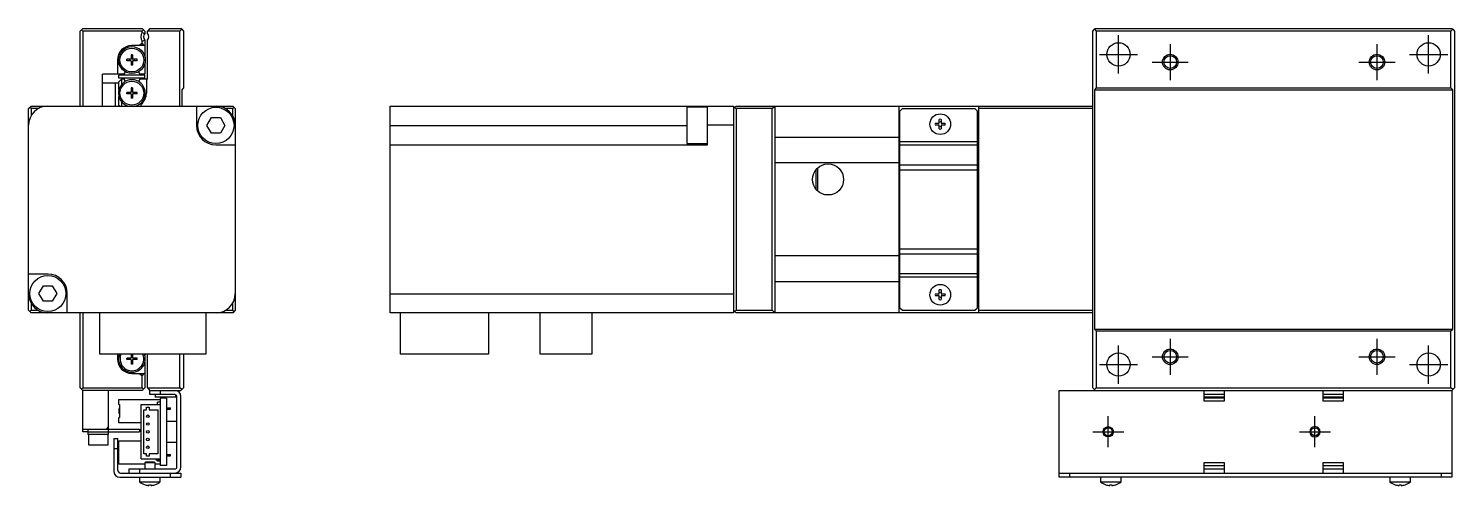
# Model space of a CAD drawing. Extents: x 0 to 582, y -8 to 238.
# Drawn here: x 305.9 to 581.8, y 80 to 168.4 of the extents above; entities that cross this region are included whole.
import ezdxf

# ---------------------------------------------------------------- set-up
doc = ezdxf.new("R2010")
doc.units = 0
doc.header["$LTSCALE"] = 0.5
doc.linetypes.add('CENTER', pattern=[50.8, 31.75, -6.35, 6.35, -6.35])
for name, color, linetype in [('MSM_CENTER', 1, 'CENTER'), ('MSM_CONTINUOUS', 7, 'CONTINUOUS'), ('MSM_NARROW', 5, 'CONTINUOUS')]:
    doc.layers.add(name, color=color, linetype=linetype)

msp = doc.modelspace()

# ---------------------------------------------------------------- linework, layer by layer
at = {"layer": 'MSM_CENTER'}
for p, q in [((516.8, 159.687476), (516.8, 167.087476)), ((576.8, 159.687476), (576.8, 167.087476)), ((513.1, 163.387476), (520.5, 163.387476)), ((526.8, 165.387476), (526.8, 158.387476)), ((566.8, 165.387476), (566.8, 158.387476)), ((573.1, 163.387476), (580.5, 163.387476)), ((523.3, 161.887476), (530.3, 161.887476)), ((563.3, 161.887476), (570.3, 161.887476)), ((526.8, 108.387476), (526.8, 101.387476)), ((566.8, 108.387476), (566.8, 101.387476)), ((516.8, 99.687476), (516.8, 107.087476)), ((523.3, 104.887476), (530.3, 104.887476)), ((563.3, 104.887476), (570.3, 104.887476)), ((576.8, 99.687476), (576.8, 107.087476)), ((513.1, 103.387476), (520.5, 103.387476)), ((573.1, 103.387476), (580.5, 103.387476)), ((514.8, 87.387476), (514.8, 93.387476)), ((554.8, 87.387476), (554.8, 93.387476)), ((511.8, 90.387476), (517.8, 90.387476)), ((551.8, 90.387476), (557.8, 90.387476))]:
    msp.add_line(p, q, dxfattribs=at)
at = {"layer": 'MSM_CONTINUOUS'}
for p, q in [((315.9, 167.887476), (316.4, 168.387476)), ((316.4, 168.387476), (327.9, 168.387476)), ((328.4, 167.887476), (327.9, 168.387476)), ((329.4, 168.387476), (328.9, 167.887476)), ((329.4, 168.387476), (335.4, 168.387476)), ((335.55, 168.237476), (335.4, 168.387476)), ((512.15, 168.237476), (512.3, 168.387476)), ((512.3, 168.387476), (581.3, 168.387476)), ((581.3, 168.387476), (581.45, 168.237476)), ((315.9, 153.387476), (315.9, 167.887476)), ((316.15, 168.137476), (316.4, 167.887476)), ((316.4, 167.887476), (316.4, 153.387476)), ((327.9, 167.887476), (316.4, 167.887476)), ((327.9, 165.587476), (327.4, 165.087476)), ((327.9, 167.887476), (328.15, 168.137476)), ((327.9, 167.616632), (327.9, 167.887476)), ((327.9, 167.616632), (328.4, 167.448914)), ((327.9, 165.95832), (328.4, 166.126038)), ((327.9, 165.587476), (327.9, 165.95832)), ((328.253553, 165.087476), (327.9, 165.587476)), ((328.4, 167.887476), (328.4, 167.448914)), ((328.4, 166.126038), (328.4, 163.001619)), ((328.9, 167.448914), (328.9, 167.887476)), ((335.2, 167.887476), (328.9, 167.887476)), ((328.9, 158.587476), (328.9, 166.126038)), ((335.2, 167.887476), (335.55, 168.237476)), ((335.2, 153.387476), (335.2, 167.887476)), ((335.55, 168.237476), (335.9, 167.887476)), ((335.9, 167.887476), (335.9, 156.887476)), ((511.8, 167.887476), (512.15, 168.237476)), ((511.8, 98.887476), (511.8, 167.887476)), ((512.15, 168.237476), (512.5, 167.887476)), ((581.1, 167.887476), (512.5, 167.887476)), ((512.5, 167.887476), (512.5, 156.887476)), ((581.1, 167.887476), (581.45, 168.237476)), ((581.1, 156.887476), (581.1, 167.887476)), ((581.45, 168.237476), (581.8, 167.887476)), ((581.8, 167.887476), (581.8, 98.887476)), ((326.045, 163.287476), (325.755, 163.287476)), ((325.755, 163.287476), (325.755, 162.492476)), ((328.4, 165.087476), (325.9, 165.087476)), ((326.045, 163.287476), (326.045, 162.492476)), ((323.1, 162.287476), (323.1, 159.587476)), ((325.695, 162.432476), (324.9, 162.432476)), ((324.9, 162.142476), (324.9, 162.432476)), ((325.695, 162.142476), (324.9, 162.142476)), ((325.429993, 162.432476), (325.429993, 162.142476)), ((326.045, 162.757483), (325.755, 162.757483)), ((325.755, 162.082476), (325.755, 161.287476)), ((325.755, 161.817469), (326.045, 161.817469)), ((326.045, 161.287476), (325.755, 161.287476)), ((326.045, 162.082476), (326.045, 161.287476)), ((326.9, 162.432476), (326.105, 162.432476)), ((326.9, 162.142476), (326.105, 162.142476)), ((326.370006, 162.432476), (326.370006, 162.142476)), ((326.9, 162.142476), (326.9, 162.432476)), ((328.4, 161.573333), (328.4, 159.587476)), ((324.349344, 159.587476), (320.2, 159.587476)), ((320.2, 153.387476), (320.2, 159.587476)), ((323.4, 157.837476), (320.2, 157.837476)), ((322.7, 153.387476), (322.7, 157.837476)), ((323.4, 158.787476), (323.4, 159.387476)), ((328.4, 159.387476), (323.4, 159.387476)), ((328.4, 158.787476), (323.4, 158.787476)), ((323.9, 158.587476), (323.4, 158.087476)), ((323.4, 156.601619), (323.4, 158.087476)), ((323.9, 158.587476), (323.9, 157.548801)), ((324.349929, 158.587476), (323.9, 158.587476)), ((324.499455, 159.847476), (324.349344, 159.587476)), ((324.349929, 158.587476), (324.478847, 158.364183)), ((327.450655, 159.587476), (327.300544, 159.847476)), ((327.450071, 158.587476), (327.321152, 158.364183)), ((328.9, 158.587476), (327.450071, 158.587476)), ((328.4, 159.587476), (327.450655, 159.587476)), ((328.4, 158.787476), (328.4, 159.387476)), ((328.7, 158.587476), (328.7, 155.887476)), ((323.4, 153.387476), (323.4, 155.173333)), ((325.695, 156.032476), (324.9, 156.032476)), ((324.9, 155.742476), (324.9, 156.032476)), ((325.695, 155.742476), (324.9, 155.742476)), ((325.429993, 156.032476), (325.429993, 155.742476)), ((326.045, 156.887476), (325.755, 156.887476)), ((325.755, 156.887476), (325.755, 156.092476)), ((326.045, 156.357483), (325.755, 156.357483)), ((325.755, 155.682476), (325.755, 154.887476)), ((325.755, 155.417469), (326.045, 155.417469)), ((326.045, 154.887476), (325.755, 154.887476)), ((326.045, 156.887476), (326.045, 156.092476)), ((326.045, 155.682476), (326.045, 154.887476)), ((326.9, 156.032476), (326.105, 156.032476)), ((326.9, 155.742476), (326.105, 155.742476)), ((326.370006, 156.032476), (326.370006, 155.742476)), ((326.9, 155.742476), (326.9, 156.032476)), ((335.9, 156.887476), (335.55, 156.537476)), ((335.55, 156.537476), (335.55, 153.387476)), ((512.5, 156.887476), (512.15, 156.537476)), ((512.15, 156.537476), (512.15, 110.237476)), ((512.15, 156.537476), (581.45, 156.537476)), ((512.5, 156.887476), (581.1, 156.887476)), ((581.45, 156.537476), (581.1, 156.887476)), ((581.45, 110.237476), (581.45, 156.537476)), ((305.9, 152.887476), (306.4, 153.387476)), ((305.9, 113.887476), (305.9, 152.887476)), ((306.4, 152.887476), (306.15, 153.137476)), ((306.4, 153.387476), (345.4, 153.387476)), ((307.742582, 152.887476), (306.4, 152.887476)), ((306.4, 152.887476), (306.4, 151.544894)), ((323.4, 153.587476), (323.6, 153.387476)), ((323.9, 154.226151), (323.9, 153.387476)), ((327.7, 153.387476), (327.7, 153.742715)), ((338.411775, 153.387476), (338.411775, 149.599251)), ((345.4, 152.887476), (344.057417, 152.887476)), ((345.4, 153.387476), (345.9, 152.887476)), ((345.65, 153.137476), (345.4, 152.887476)), ((345.4, 151.544894), (345.4, 152.887476)), ((345.9, 152.887476), (345.9, 113.887476)), ((375.9, 113.387476), (375.9, 153.387476)), ((375.9, 153.387476), (442.3, 153.387476)), ((433.3, 153.150932), (433.3, 146.150932)), ((437.3, 153.150932), (433.3, 153.150932)), ((437.3, 145.899251), (437.3, 153.387476)), ((442.3, 153.387476), (442.3, 113.387476)), ((442.55, 153.137476), (442.3, 152.887476)), ((442.8, 153.387476), (442.55, 153.137476)), ((442.55, 153.137476), (442.8, 152.887476)), ((442.8, 153.387476), (511.8, 153.387476)), ((442.8, 152.887476), (442.8, 113.887476)), ((449.8, 152.887476), (442.8, 152.887476)), ((449.8, 152.887476), (450.3, 153.387476)), ((449.8, 113.887476), (449.8, 152.887476)), ((450.3, 153.387476), (450.3, 113.387476)), ((474.3, 153.387476), (474.3, 113.387476)), ((475, 152.887476), (474.5, 152.387476)), ((474.5, 114.387476), (474.5, 152.387476)), ((475, 152.887476), (489, 152.887476)), ((489.5, 152.387476), (489, 152.887476)), ((489.5, 114.387476), (489.5, 152.387476)), ((489.8, 113.387476), (489.8, 153.387476)), ((511.8, 152.887476), (489.8, 152.887476)), ((340.431405, 149.650932), (341.29743, 151.150932)), ((341.29743, 148.150932), (340.431405, 149.650932)), ((341.29743, 151.150932), (343.029481, 151.150932)), ((343.029481, 151.150932), (343.895507, 149.650932)), ((343.895507, 149.650932), (343.029481, 148.150932)), ((375.9, 149.599251), (433.3, 149.599251)), ((442.3, 149.687476), (437.3, 149.687476)), ((481.371292, 150.087476), (482.1, 150.087476)), ((482.1, 149.687476), (481.371292, 149.687476)), ((482.1, 150.087476), (482.1, 150.816185)), ((482.1, 148.958767), (482.1, 149.687476)), ((482.5, 150.816185), (482.5, 150.087476)), ((482.5, 150.087476), (483.228709, 150.087476)), ((482.5, 149.687476), (482.5, 148.958767)), ((483.228709, 149.687476), (482.5, 149.687476)), ((343.029481, 148.150932), (341.29743, 148.150932)), ((450.3, 147.387476), (474.3, 147.387476)), ((474.5, 147.637476), (474.3, 147.637476)), ((474.5, 146.508796), (489.5, 146.508796)), ((489.8, 147.637476), (489.5, 147.637476)), ((489.8, 147.137476), (489.5, 147.137476)), ((342.111775, 145.899251), (345.9, 145.899251)), ((375.9, 145.899251), (437.3, 145.899251)), ((433.3, 146.150932), (437.3, 146.150932)), ((474.5, 144.387476), (474.3, 144.387476)), ((489.5, 145.80169), (474.5, 145.80169)), ((474.3, 142.387476), (450.3, 142.387476)), ((458.3, 137.26134), (458.3, 141.113612)), ((458.6, 136.951408), (458.6, 141.423544)), ((474.5, 143.387476), (474.3, 143.387476)), ((474.5, 142.033923), (489.5, 142.033923)), ((489.5, 140.973262), (474.5, 140.973262)), ((489.5, 141.637476), (489.8, 141.637476)), ((474.5, 140.660447), (474.3, 140.660447)), ((474.3, 138.160447), (474.5, 138.160447)), ((489.6, 138.387476), (489.5, 138.387476)), ((489.6, 128.387476), (489.6, 138.387476)), ((489.8, 138.187476), (489.6, 138.387476)), ((458.3, 137.387476), (458.2, 137.387476)), ((474.3, 135.660447), (474.5, 135.660447)), ((474.5, 131.114505), (474.3, 131.114505)), ((474.5, 128.614505), (474.3, 128.614505)), ((489.5, 128.387476), (489.6, 128.387476)), ((489.6, 128.387476), (489.8, 128.587476)), ((474.3, 124.387476), (450.3, 124.387476)), ((474.3, 126.114505), (474.5, 126.114505)), ((474.5, 125.80169), (489.5, 125.80169)), ((489.5, 124.741029), (474.5, 124.741029)), ((489.8, 125.137476), (489.5, 125.137476)), ((474.3, 123.387476), (474.5, 123.387476)), ((474.3, 122.387476), (474.5, 122.387476)), ((309.688225, 120.875701), (305.9, 120.875701)), ((474.3, 119.387476), (450.3, 119.387476)), ((474.3, 119.137476), (474.5, 119.137476)), ((474.5, 120.973262), (489.5, 120.973262)), ((489.5, 120.266156), (474.5, 120.266156)), ((489.5, 119.637476), (489.8, 119.637476)), ((489.5, 119.137476), (489.8, 119.137476)), ((307.904493, 117.12402), (308.770518, 118.62402)), ((308.770518, 115.62402), (307.904493, 117.12402)), ((308.770518, 118.62402), (310.502569, 118.62402)), ((310.502569, 118.62402), (311.368595, 117.12402)), ((311.368595, 117.12402), (310.502569, 115.62402)), ((313.388225, 113.387476), (313.388225, 117.175701)), ((375.9, 117.087476), (442.3, 117.087476)), ((481.371292, 117.087476), (482.1, 117.087476)), ((482.1, 116.687476), (481.371292, 116.687476)), ((482.1, 117.087476), (482.1, 117.816185)), ((482.1, 115.958767), (482.1, 116.687476)), ((482.5, 117.816185), (482.5, 117.087476)), ((482.5, 117.087476), (483.228709, 117.087476)), ((482.5, 116.687476), (482.5, 115.958767)), ((483.228709, 116.687476), (482.5, 116.687476)), ((306.4, 113.387476), (305.9, 113.887476)), ((306.15, 113.637476), (306.4, 113.887476)), ((306.4, 115.230058), (306.4, 113.887476)), ((306.4, 113.887476), (307.742582, 113.887476)), ((345.4, 113.387476), (306.4, 113.387476)), ((310.502569, 115.62402), (308.770518, 115.62402)), ((315.9, 98.887476), (315.9, 113.387476)), ((316.4, 113.387476), (316.4, 98.887476)), ((319.7, 105.387476), (319.7, 113.387476)), ((340.2, 113.387476), (340.2, 105.387476)), ((344.057417, 113.887476), (345.4, 113.887476)), ((345.4, 113.887476), (345.4, 115.230058)), ((345.65, 113.637476), (345.4, 113.887476)), ((345.9, 113.887476), (345.4, 113.387476)), ((442.3, 113.387476), (375.9, 113.387476)), ((377.9, 105.387476), (377.9, 113.387476)), ((394.9, 113.387476), (394.9, 105.387476)), ((404.9, 105.387476), (404.9, 113.387476)), ((414.9, 113.387476), (414.9, 105.387476)), ((442.55, 113.637476), (442.3, 113.887476)), ((442.8, 113.887476), (442.55, 113.637476)), ((442.55, 113.637476), (442.8, 113.387476)), ((442.8, 113.887476), (449.8, 113.887476)), ((511.8, 113.387476), (442.8, 113.387476)), ((450.3, 113.387476), (449.8, 113.887476)), ((474.5, 114.387476), (475, 113.887476)), ((475, 113.887476), (489, 113.887476)), ((489, 113.887476), (489.5, 114.387476)), ((489.8, 113.887476), (511.8, 113.887476)), ((512.15, 110.237476), (512.5, 109.887476)), ((512.15, 110.237476), (581.45, 110.237476)), ((512.5, 109.887476), (512.5, 98.887476)), ((512.5, 109.887476), (581.1, 109.887476)), ((581.1, 109.887476), (581.45, 110.237476)), ((581.1, 98.887476), (581.1, 109.887476)), ((340.2, 105.387476), (319.7, 105.387476)), ((323.1, 105.387476), (323.1, 104.487476)), ((325.755, 105.387476), (325.755, 104.692476)), ((326.045, 104.957483), (325.755, 104.957483)), ((326.045, 105.387476), (326.045, 104.692476)), ((328.4, 105.387476), (328.4, 105.201619)), ((328.9, 98.887476), (328.9, 105.387476)), ((335.2, 98.887476), (335.2, 105.387476)), ((335.9, 105.387476), (335.9, 98.887476)), ((394.9, 105.387476), (377.9, 105.387476)), ((414.9, 105.387476), (404.9, 105.387476)), ((325.695, 104.632476), (324.9, 104.632476)), ((324.9, 104.342476), (324.9, 104.632476)), ((325.695, 104.342476), (324.9, 104.342476)), ((325.429993, 104.632476), (325.429993, 104.342476)), ((325.755, 104.282476), (325.755, 103.487476)), ((325.755, 104.017469), (326.045, 104.017469)), ((326.045, 103.487476), (325.755, 103.487476)), ((326.045, 104.282476), (326.045, 103.487476)), ((326.9, 104.632476), (326.105, 104.632476)), ((326.9, 104.342476), (326.105, 104.342476)), ((326.370006, 104.632476), (326.370006, 104.342476)), ((326.9, 104.342476), (326.9, 104.632476)), ((328.4, 103.773333), (328.4, 98.887476)), ((325.9, 101.687476), (328.4, 101.687476)), ((327.4, 101.687476), (327.9, 101.187476)), ((327.9, 101.187476), (328.253553, 101.687476)), ((327.9, 98.887476), (327.9, 101.187476)), ((316.15, 98.637476), (315.9, 98.887476)), ((316.4, 98.887476), (316.15, 98.637476)), ((316.15, 98.637476), (316.4, 98.387476)), ((316.4, 98.887476), (327.9, 98.887476)), ((327.9, 98.387476), (316.4, 98.387476)), ((316.4, 90.387476), (316.4, 98.387476)), ((321.4, 89.887476), (321.4, 98.387476)), ((323.4, 96.637476), (331.4, 96.637476)), ((323.4, 95.637476), (323.4, 96.637476)), ((328.15, 98.637476), (327.9, 98.887476)), ((327.9, 98.387476), (328.15, 98.637476)), ((328.4, 98.887476), (328.15, 98.637476)), ((328.9, 98.887476), (335.2, 98.887476)), ((328.9, 98.887476), (329.4, 98.387476)), ((329.4, 97.587476), (329.4, 98.387476)), ((329.4, 98.387476), (335.4, 98.387476)), ((334.2, 97.587476), (329.4, 97.587476)), ((330.4, 97.587476), (330.4, 97.087476)), ((334.4, 97.087476), (330.4, 97.087476)), ((331.4, 98.387476), (331.4, 97.587476)), ((332.6, 96.887476), (331.4, 96.887476)), ((331.4, 96.887476), (331.4, 83.887476)), ((332.6, 96.887476), (332.6, 83.887476)), ((334.4, 97.087476), (334.4, 97.533886)), ((334.6, 83.587476), (334.6, 97.187476)), ((335.55, 98.537476), (335.2, 98.887476)), ((335.4, 98.387476), (335.9, 98.887476)), ((335.4, 83.587476), (335.4, 97.187476)), ((505.3, 81.587476), (505.3, 98.387476)), ((505.3, 98.387476), (581.3, 98.387476)), ((512.15, 98.537476), (511.8, 98.887476)), ((512.5, 98.887476), (512.15, 98.537476)), ((512.3, 98.387476), (512.15, 98.537476)), ((512.5, 98.887476), (581.1, 98.887476)), ((533.3, 98.387476), (533.3, 96.387476)), ((537.3, 97.587476), (533.3, 97.587476)), ((537.3, 97.087476), (533.3, 97.087476)), ((537.3, 96.887476), (533.3, 96.887476)), ((537.3, 96.387476), (537.3, 98.387476)), ((556.3, 98.387476), (556.3, 96.387476)), ((560.3, 97.587476), (556.3, 97.587476)), ((560.3, 97.087476), (556.3, 97.087476)), ((560.3, 96.887476), (556.3, 96.887476)), ((560.3, 96.387476), (560.3, 98.387476)), ((581.45, 98.537476), (581.1, 98.887476)), ((581.45, 98.537476), (581.3, 98.387476)), ((581.3, 98.387476), (581.3, 81.587476)), ((581.8, 98.887476), (581.45, 98.537476)), ((323.4, 95.637476), (323.5, 95.637476)), ((323.4, 94.837476), (323.4, 93.937476)), ((323.5, 94.837476), (323.4, 94.837476)), ((323.5, 94.462476), (323.4, 94.462476)), ((323.5, 94.312476), (323.4, 94.312476)), ((323.5, 93.937476), (323.4, 93.937476)), ((323.5, 95.637476), (323.5, 93.137476)), ((327.7, 85.137476), (327.7, 95.637476)), ((327.7, 95.637476), (331.4, 95.637476)), ((328.2, 94.637476), (328.75, 94.637476)), ((328.2, 86.137476), (328.2, 94.637476)), ((328.75, 95.137476), (329.25, 95.137476)), ((328.75, 94.637476), (328.75, 95.137476)), ((329.25, 95.137476), (329.25, 94.637476)), ((329.25, 94.637476), (330.9, 94.637476)), ((331.4, 96.092476), (330.85, 96.092476)), ((330.85, 95.637476), (330.85, 96.092476)), ((330.9, 94.637476), (330.9, 86.137476)), ((332.6, 95.012476), (333.4, 95.012476)), ((332.6, 94.762476), (333.4, 94.762476)), ((333.4, 94.762476), (333.4, 95.012476)), ((533.3, 96.387476), (537.3, 96.387476)), ((556.3, 96.387476), (560.3, 96.387476)), ((321.4, 91.387476), (320.9, 90.887476)), ((323.4, 92.137476), (323.4, 93.137476)), ((323.4, 93.137476), (323.5, 93.137476)), ((327.7, 92.137476), (323.4, 92.137476)), ((334.6, 92.387476), (332.6, 92.387476)), ((316.4, 90.887476), (327.4, 90.887476)), ((317.4, 90.387476), (316.4, 90.387476)), ((317.4, 90.887476), (317.4, 89.887476)), ((317.4, 90.387474), (327.4, 90.387474)), ((321.4, 89.887476), (317.4, 89.887476)), ((317.5, 89.887476), (317.5, 87.887476)), ((321.3, 87.887476), (321.3, 89.887476)), ((322.4, 89.087476), (323.2, 89.087476)), ((322.4, 89.087476), (322.4, 82.787476)), ((323.2, 82.887476), (323.2, 89.087476)), ((323.4, 84.137476), (323.4, 88.637476)), ((323.4, 88.637476), (327.7, 88.637476)), ((327.4, 90.887476), (327.4, 90.387474)), ((332.6, 88.387476), (334.6, 88.387476)), ((317.5, 87.887476), (321.3, 87.887476)), ((323.2, 87.087476), (322.4, 87.087476)), ((328.75, 86.137476), (328.2, 86.137476)), ((328.75, 85.637476), (328.75, 86.137476)), ((329.25, 85.637476), (328.75, 85.637476)), ((330.9, 86.137476), (329.25, 86.137476)), ((329.25, 86.137476), (329.25, 85.637476)), ((332.6, 86.012476), (333.4, 86.012476)), ((332.6, 85.762476), (333.4, 85.762476)), ((333.4, 85.762476), (333.4, 86.012476)), ((328.4, 84.137476), (323.4, 84.137476)), ((325.4, 82.387476), (325.4, 83.187476)), ((325.4, 83.187476), (334.2, 83.187476)), ((327.4, 83.187476), (327.4, 82.387476)), ((327.7, 85.137476), (331.4, 85.137476)), ((328.6, 84.587476), (328.4, 84.387476)), ((330.4, 84.387476), (328.4, 84.387476)), ((328.4, 84.387476), (328.4, 83.187495)), ((328.6, 84.587476), (330.2, 84.587476)), ((330.4, 84.387476), (330.2, 84.587476)), ((330.4, 83.187495), (330.4, 84.387476)), ((331.4, 84.137476), (330.4, 84.137476)), ((330.6, 84.907476), (330.6, 85.137476)), ((331.4, 84.907476), (330.6, 84.907476)), ((330.85, 84.682476), (330.85, 84.907476)), ((331.4, 84.682476), (330.85, 84.682476)), ((332.6, 83.887476), (331.4, 83.887476)), ((533.3, 84.387476), (533.3, 82.387476)), ((537.3, 84.387476), (533.3, 84.387476)), ((533.3, 83.887476), (537.3, 83.887476)), ((533.3, 83.187476), (537.3, 83.187476)), ((537.3, 82.387476), (537.3, 84.387476)), ((560.3, 84.387476), (556.3, 84.387476)), ((556.3, 84.387476), (556.3, 82.387476)), ((556.3, 83.887476), (560.3, 83.887476)), ((556.3, 83.187476), (560.3, 83.187476)), ((560.3, 82.387476), (560.3, 84.387476)), ((323.6, 81.587476), (335.4, 81.587476)), ((323.7, 82.387476), (335.4, 82.387476)), ((327.4, 81.587476), (327.4, 80.689477)), ((327.4, 80.689477), (331.4, 80.689477)), ((328.45, 80.131744), (328.471291, 80.131744)), ((329.2, 80.131744), (329.6, 80.131744)), ((329.2, 80), (329.2, 80.131744)), ((329.6, 80.131744), (329.6, 80)), ((330.328709, 80.131744), (330.35, 80.131744)), ((331.4, 80.689477), (331.4, 81.587476)), ((333.4, 81.587476), (333.4, 82.387476)), ((335.4, 82.387476), (335.4, 81.587476)), ((505.3, 82.387476), (581.3, 82.387476)), ((581.3, 81.587476), (505.3, 81.587476)), ((507.3, 82.387476), (507.3, 81.587476)), ((513.3, 81.587476), (513.3, 80.689477)), ((513.3, 80.689477), (517.3, 80.689477)), ((514.35, 80.131744), (514.371292, 80.131744)), ((515.1, 80.131744), (515.5, 80.131744)), ((515.1, 80), (515.1, 80.131744)), ((515.5, 80.131744), (515.5, 80)), ((516.228709, 80.131744), (516.25, 80.131744)), ((517.3, 80.689477), (517.3, 81.587476)), ((569.3, 81.587476), (569.3, 80.689477)), ((569.3, 80.689477), (573.3, 80.689477)), ((570.35, 80.131744), (570.371292, 80.131744)), ((571.1, 80.131744), (571.5, 80.131744)), ((571.1, 80), (571.1, 80.131744)), ((571.5, 80.131744), (571.5, 80)), ((572.228709, 80.131744), (572.25, 80.131744)), ((573.3, 80.689477), (573.3, 81.587476)), ((579.3, 81.587476), (579.3, 82.387476))]:
    msp.add_line(p, q, dxfattribs=at)
for centre, radius in [((516.8, 163.387476), 2.25), ((576.8, 163.387476), 2.25), ((325.9, 162.287476), 2.6), ((325.9, 162.287476), 2.3), ((526.8, 161.887476), 1.2295), ((566.8, 161.887476), 1.2295), ((325.9, 155.887476), 2.3), ((342.163456, 149.650932), 3.5), ((482.3, 149.887476), 2), ((460.6, 139.187476), 3), ((309.636544, 117.12402), 3.5), ((482.3, 116.887476), 2), ((516.8, 103.387476), 2.25), ((526.8, 104.887476), 1.2295), ((566.8, 104.887476), 1.2295), ((576.8, 103.387476), 2.25), ((329, 93.387476), 0.25), ((329, 91.887476), 0.25), ((514.8, 90.387476), 0.7835), ((554.8, 90.387476), 0.7835), ((329, 90.387476), 0.25), ((329, 88.887476), 0.25), ((329, 87.387476), 0.25)]:
    msp.add_circle(centre, radius, dxfattribs=at)
for centre, radius, start, end in [((329.15, 166.787476), 1.5, 146.44269, 213.55731), ((329.15, 166.787476), 1, 138.590378, 221.409622), ((328.15, 166.787476), 1, 318.590378, 41.409622), ((325.9, 162.287476), 2.8, 90, 180), ((325.9, 159.087476), 1.5875, 143.802777, 169.106947), ((326.015, 158.972476), 1.75, 142.994029, 150), ((325.695, 162.492476), 0.06, 270, 0), ((325.695, 162.082476), 0.06, 0, 90), ((326.105, 162.492476), 0.06, 180, 270), ((326.105, 162.082476), 0.06, 90, 180), ((325.9, 159.087476), 1.5875, 10.893053, 36.197223), ((325.785, 158.972476), 1.75, 30, 37.005971), ((325.9, 155.887476), 2.6, 285.942369, 254.05760476), ((325.9, 159.087476), 1.5875, 190.893053, 216.197223), ((326.015, 159.202476), 1.75, 208.621726, 217.005971), ((325.9, 159.087476), 1.5875, 323.802777, 349.106947), ((325.785, 159.202476), 1.75, 322.994029, 331.378274), ((325.695, 156.092476), 0.06, 270, 0), ((325.695, 155.682476), 0.06, 0, 90), ((326.105, 156.092476), 0.06, 180, 270), ((326.105, 155.682476), 0.06, 90, 180), ((325.9, 155.887476), 2.8, 310.005201, 0), ((309.6, 149.687476), 3.7, 90, 180), ((342.2, 149.687476), 3.7, 0, 90), ((342.111775, 149.599251), 3.7, 180, 270), ((482.3, 149.887476), 0.95, 167.846803, 192.153197), ((482.3, 149.887476), 0.435085, 152.633517, 207.366483), ((482.3, 149.887476), 0.95, 77.846803, 102.153197), ((482.3, 149.887476), 0.435085, 62.633517, 117.366483), ((482.3, 149.887476), 0.435085, 242.633517, 297.366483), ((482.3, 149.887476), 0.435085, 332.633517, 27.366483), ((482.3, 149.887476), 0.95, 347.846803, 12.153197), ((482.3, 149.887476), 0.95, 257.846803, 282.153197), ((309.688225, 117.175701), 3.7, 0, 90), ((309.6, 117.087476), 3.7, 180, 270), ((342.2, 117.087476), 3.7, 270, 0), ((482.3, 116.887476), 0.95, 167.846803, 192.153197), ((482.3, 116.887476), 0.435085, 152.633517, 207.366483), ((482.3, 116.887476), 0.95, 77.846803, 102.153197), ((482.3, 116.887476), 0.435085, 62.633517, 117.366483), ((482.3, 116.887476), 0.435085, 242.633517, 297.366483), ((482.3, 116.887476), 0.95, 257.846803, 282.153197), ((482.3, 116.887476), 0.435085, 332.633517, 27.366483), ((482.3, 116.887476), 0.95, 347.846803, 12.153197), ((325.9, 104.487476), 2.6, 159.747753, 20.25226429), ((325.9, 104.487476), 2.3, 156.964316, 23.03569326), ((325.9, 104.487476), 2.8, 180, 270), ((325.695, 104.692476), 0.06, 270, 0), ((325.695, 104.282476), 0.06, 0, 90), ((326.105, 104.692476), 0.06, 180, 270), ((326.105, 104.282476), 0.06, 90, 180), ((334.2, 97.187476), 1.2, 0, 90), ((334.2, 97.187476), 0.4, 0, 90), ((323.6, 82.787476), 1.2, 180, 270), ((323.7, 82.887476), 0.5, 180, 270), ((334.2, 83.587476), 0.4, 270, 0), ((334.2, 83.587476), 1.2, 270, 0), ((329.4, 83.187476), 3.2, 231.317813, 252.729995), ((329.4, 83.187476), 3.193744, 253.094742, 266.40965), ((329.4, 83.187476), 3.193744, 273.59035, 286.905258), ((329.4, 83.187476), 3.2, 287.270005, 308.682187), ((515.3, 83.187476), 3.2, 231.317813, 252.729995), ((515.3, 83.187476), 3.193744, 253.094742, 266.40965), ((515.3, 83.187476), 3.193744, 273.59035, 286.905258), ((515.3, 83.187476), 3.2, 287.270005, 308.682187), ((571.3, 83.187476), 3.2, 231.317813, 252.729995), ((571.3, 83.187476), 3.193744, 253.094742, 266.40965), ((571.3, 83.187476), 3.193744, 273.59035, 286.905258), ((571.3, 83.187476), 3.2, 287.270005, 308.682187)]:
    msp.add_arc(centre, radius, start, end, dxfattribs=at)
at = {"layer": 'MSM_NARROW'}
for centre, radius in [((526.8, 161.887476), 1.5), ((566.8, 161.887476), 1.5), ((526.8, 104.887476), 1.5), ((566.8, 104.887476), 1.5), ((514.8, 90.387476), 1)]:
    msp.add_circle(centre, radius, dxfattribs=at)
at = {"layer": 'MSM_NARROW', "extrusion": (0, 0, -1)}
msp.add_circle((-554.8, 90.387476), 1, dxfattribs=at)

doc.saveas('drawing.dxf')
